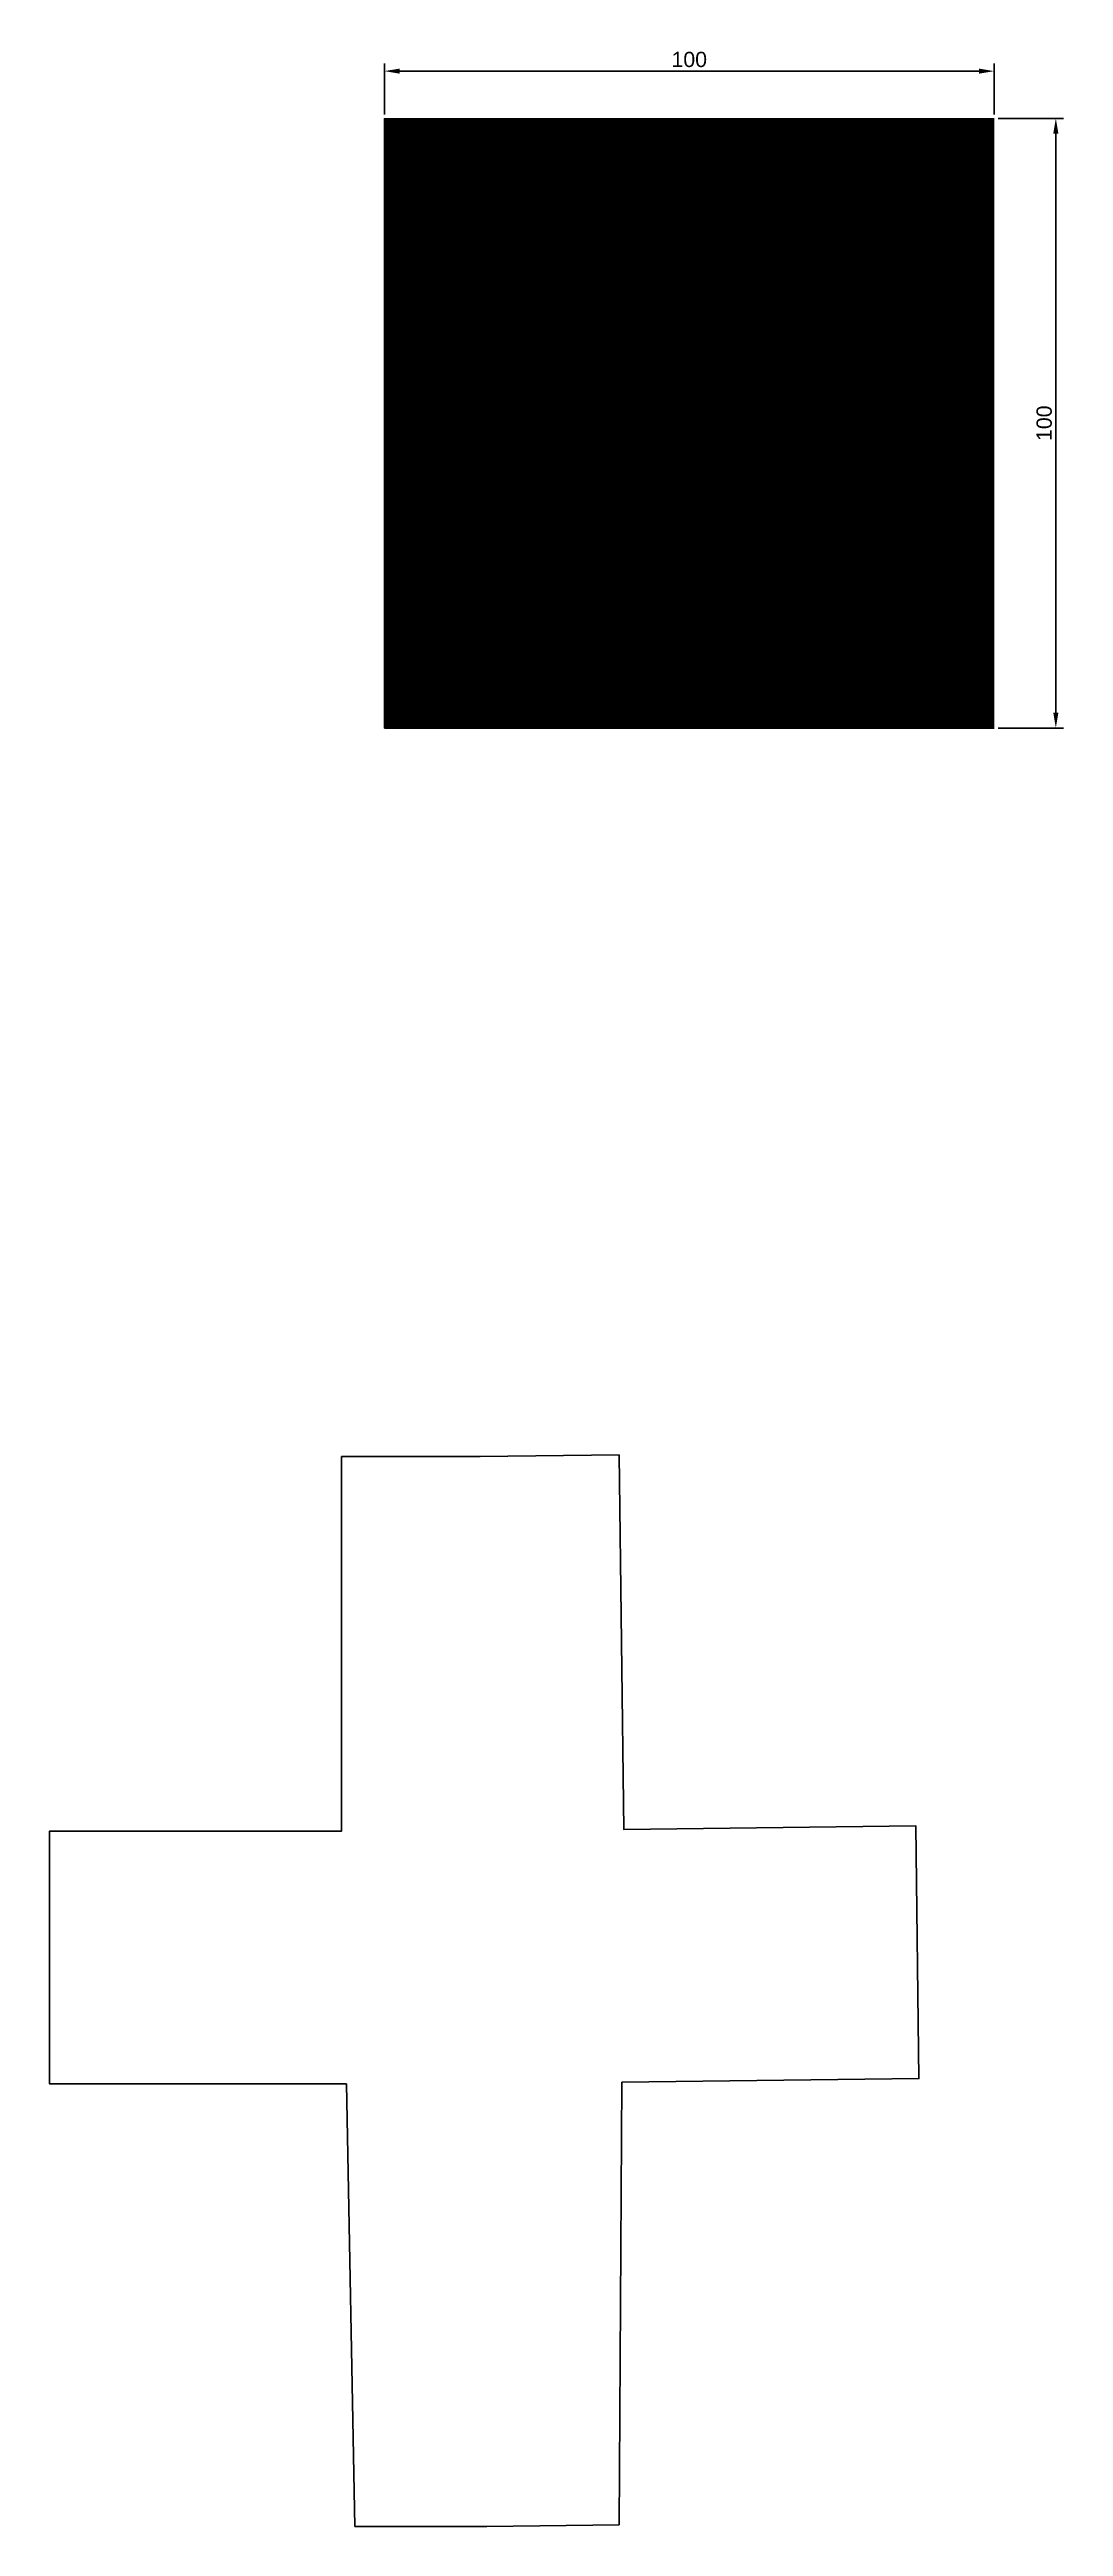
# Model space of a CAD drawing. Header units: millimetres. Extents: x -55 to 111, y -295 to 111.
import ezdxf

# ---------------------------------------------------------------- set-up
doc = ezdxf.new("R2010")
doc.units = ezdxf.units.MM
doc.styles.get("Standard").update_dxf_attribs({"font": 'arial.ttf'})
doc.dimstyles.new('ISO-25', dxfattribs={"dimtxt": 2.5, "dimasz": 2.5, "dimexe": 1.25, "dimexo": 0.625, "dimtad": 1, "dimtxsty": 'Standard', "dimcen": 2.5, "dimadec": 0, "dimazin": 0, "dimtfac": 1, "dimtmove": 0, "dimatfit": 3, "dimfxl": 1, "dimarcsym": 0})

# ---------------------------------------------------------------- blocks, each defined once
blk = doc.blocks.new('*D1')
at = {"color": 0, "lineweight": -2, "transparency": 16777216}
for p, q in [((0, 100.62), (0, 109)), ((2.5, 107.75), (97.5, 107.75)), ((100, 100.62), (100, 109))]:
    blk.add_line(p, q, dxfattribs=at)
at = {"color": 0, "transparency": 16777216}
for points in [[(2.5, 108.16), (2.5, 107.33), (0, 107.75)], [(97.5, 108.16), (97.5, 107.33), (100, 107.75)]]:
    blk.add_solid(points, dxfattribs=at)
at = {"layer": 'Defpoints', "color": 0, "transparency": 16777216}
for p in [(100, 107.75), (0, 100), (100, 100)]:
    blk.add_point(p, dxfattribs=at)
at = {"color": 0, "transparency": 16777216, "insert": (50, 109.65), "char_height": 2.5, "attachment_point": 5}
blk.add_mtext('100', dxfattribs=at)
blk = doc.blocks.new('*D2')
at = {"color": 0, "lineweight": -2, "transparency": 16777216}
for p, q in [((100.63, 100), (111.36, 100)), ((110.11, 2.5), (110.11, 97.5)), ((100.63, 0), (111.36, 0))]:
    blk.add_line(p, q, dxfattribs=at)
at = {"color": 0, "transparency": 16777216}
for points in [[(109.7, 97.5), (110.53, 97.5), (110.11, 100)], [(109.7, 2.5), (110.53, 2.5), (110.11, 0)]]:
    blk.add_solid(points, dxfattribs=at)
at = {"layer": 'Defpoints', "color": 0, "transparency": 16777216}
for p in [(100, 100), (110.11, 100), (100, 0)]:
    blk.add_point(p, dxfattribs=at)
at = {"color": 0, "transparency": 16777216, "insert": (108.21, 50), "char_height": 2.5, "attachment_point": 5, "rotation": 90}
blk.add_mtext('100', dxfattribs=at)

msp = doc.modelspace()

# ---------------------------------------------------------------- linework, layer by layer
at = {"color": 215, "true_color": 0xa953a0}
msp.add_line((-0.024, 99.936), (99.976, 99.936), dxfattribs=at)
at = {"color": 141, "true_color": 0xadddf7}
for p, q in [((0, 100), (0, 0)), ((0.15, 100), (0.15, 0)), ((0.3, 100), (0.3, 0)), ((0.45, 100), (0.45, 0)), ((0.6, 100), (0.6, 0)), ((0.75, 100), (0.75, 0)), ((0.9, 100), (0.9, 0)), ((1.05, 100), (1.05, 0)), ((1.2, 100), (1.2, 0)), ((1.35, 100), (1.35, 0)), ((1.5, 100), (1.5, 0)), ((1.65, 100), (1.65, 0)), ((1.8, 100), (1.8, 0)), ((1.95, 100), (1.95, 0)), ((2.1, 100), (2.1, 0)), ((2.25, 100), (2.25, 0)), ((2.4, 100), (2.4, 0)), ((2.55, 100), (2.55, 0)), ((2.7, 100), (2.7, 0)), ((2.85, 100), (2.85, 0)), ((3, 100), (3, 0)), ((3.15, 100), (3.15, 0)), ((3.3, 100), (3.3, 0)), ((3.45, 100), (3.45, 0)), ((3.6, 100), (3.6, 0)), ((3.75, 100), (3.75, 0)), ((3.9, 100), (3.9, 0)), ((4.05, 100), (4.05, 0)), ((4.2, 100), (4.2, 0)), ((4.35, 100), (4.35, 0)), ((4.5, 100), (4.5, 0)), ((4.65, 100), (4.65, 0)), ((4.8, 100), (4.8, 0)), ((17.1, 100), (17.1, 0)), ((17.25, 100), (17.25, 0)), ((17.4, 100), (17.4, 0)), ((17.55, 100), (17.55, 0)), ((17.7, 100), (17.7, 0)), ((17.85, 100), (17.85, 0)), ((18, 100), (18, 0)), ((18.15, 100), (18.15, 0)), ((18.3, 100), (18.3, 0)), ((18.45, 100), (18.45, 0)), ((18.6, 100), (18.6, 0)), ((18.75, 100), (18.75, 0)), ((18.9, 100), (18.9, 0)), ((19.05, 100), (19.05, 0)), ((19.2, 100), (19.2, 0)), ((19.35, 100), (19.35, 0)), ((19.5, 100), (19.5, 0)), ((19.65, 100), (19.65, 0)), ((19.8, 100), (19.8, 0)), ((19.95, 100), (19.95, 0)), ((20.1, 100), (20.1, 0)), ((20.25, 100), (20.25, 0)), ((20.4, 100), (20.4, 0)), ((20.55, 100), (20.55, 0)), ((20.7, 100), (20.7, 0))]:
    msp.add_line(p, q, dxfattribs=at)
at = {"color": 253, "true_color": 0x9898cc}
for p, q in [((0, 99.75), (100, 99.75)), ((0, 99.6), (100, 99.6)), ((72, 100), (72, 0)), ((72.15, 100), (72.15, 0)), ((72.3, 100), (72.3, 0)), ((72.45, 100), (72.45, 0)), ((72.6, 100), (72.6, 0)), ((72.75, 100), (72.75, 0)), ((72.9, 100), (72.9, 0)), ((73.05, 100), (73.05, 0)), ((73.2, 100), (73.2, 0)), ((73.35, 100), (73.35, 0)), ((73.5, 100), (73.5, 0)), ((73.65, 100), (73.65, 0)), ((73.8, 100), (73.8, 0)), ((73.95, 100), (73.95, 0)), ((74.1, 100), (74.1, 0)), ((74.25, 100), (74.25, 0)), ((74.4, 100), (74.4, 0)), ((74.55, 100), (74.55, 0)), ((74.7, 100), (74.7, 0)), ((74.85, 100), (74.85, 0)), ((75, 100), (75, 0)), ((75.15, 100), (75.15, 0)), ((75.3, 100), (75.3, 0)), ((75.45, 100), (75.45, 0)), ((75.6, 100), (75.6, 0)), ((75.75, 100), (75.75, 0)), ((75.9, 100), (75.9, 0)), ((76.05, 100), (76.05, 0)), ((76.2, 100), (76.2, 0)), ((76.35, 100), (76.35, 0)), ((76.5, 100), (76.5, 0)), ((76.65, 100), (76.65, 0)), ((76.8, 100), (76.8, 0)), ((76.95, 100), (76.95, 0)), ((77.1, 100), (77.1, 0)), ((77.25, 100), (77.25, 0)), ((77.4, 100), (77.4, 0)), ((77.55, 100), (77.55, 0)), ((77.7, 100), (77.7, 0)), ((77.85, 100), (77.85, 0)), ((78, 100), (78, 0)), ((78.15, 100), (78.15, 0)), ((78.3, 100), (78.3, 0)), ((78.45, 100), (78.45, 0)), ((78.6, 100), (78.6, 0)), ((78.75, 100), (78.75, 0)), ((78.9, 100), (78.9, 0)), ((79.05, 100), (79.05, 0)), ((79.2, 100), (79.2, 0)), ((79.35, 100), (79.35, 0)), ((79.5, 100), (79.5, 0)), ((79.65, 100), (79.65, 0)), ((79.8, 100), (79.8, 0)), ((79.95, 100), (79.95, 0)), ((80.1, 100), (80.1, 0)), ((80.25, 100), (80.25, 0)), ((80.4, 100), (80.4, 0)), ((80.55, 100), (80.55, 0)), ((80.7, 100), (80.7, 0)), ((80.85, 100), (80.85, 0)), ((81, 100), (81, 0)), ((81.15, 100), (81.15, 0)), ((81.3, 100), (81.3, 0)), ((81.45, 100), (81.45, 0)), ((81.6, 100), (81.6, 0)), ((81.75, 100), (81.75, 0)), ((81.9, 100), (81.9, 0)), ((82.05, 100), (82.05, 0)), ((82.2, 100), (82.2, 0)), ((82.35, 100), (82.35, 0)), ((82.5, 100), (82.5, 0)), ((82.65, 100), (82.65, 0)), ((82.8, 100), (82.8, 0)), ((82.95, 100), (82.95, 0)), ((83.1, 100), (83.1, 0)), ((83.25, 100), (83.25, 0)), ((83.4, 100), (83.4, 0)), ((83.55, 100), (83.55, 0)), ((83.7, 100), (83.7, 0)), ((83.85, 100), (83.85, 0)), ((84, 100), (84, 0)), ((84.15, 100), (84.15, 0)), ((84.3, 100), (84.3, 0)), ((84.45, 100), (84.45, 0)), ((84.6, 100), (84.6, 0)), ((84.75, 100), (84.75, 0)), ((84.9, 100), (84.9, 0)), ((85.05, 100), (85.05, 0)), ((85.2, 100), (85.2, 0)), ((85.35, 100), (85.35, 0)), ((85.5, 100), (85.5, 0)), ((85.65, 100), (85.65, 0)), ((85.8, 100), (85.8, 0)), ((85.95, 100), (85.95, 0)), ((86.1, 100), (86.1, 0)), ((86.25, 100), (86.25, 0)), ((86.4, 100), (86.4, 0)), ((86.55, 100), (86.55, 0)), ((86.7, 100), (86.7, 0)), ((86.85, 100), (86.85, 0)), ((87, 100), (87, 0)), ((87.15, 100), (87.15, 0)), ((87.3, 100), (87.3, 0)), ((87.45, 100), (87.45, 0)), ((87.6, 100), (87.6, 0)), ((87.75, 100), (87.75, 0)), ((87.9, 100), (87.9, 0)), ((88.05, 100), (88.05, 0)), ((88.2, 100), (88.2, 0)), ((88.35, 100), (88.35, 0)), ((88.5, 100), (88.5, 0)), ((88.65, 100), (88.65, 0)), ((88.8, 100), (88.8, 0)), ((88.95, 100), (88.95, 0)), ((89.1, 100), (89.1, 0)), ((89.25, 100), (89.25, 0)), ((89.4, 100), (89.4, 0)), ((89.55, 100), (89.55, 0)), ((89.7, 100), (89.7, 0)), ((89.85, 100), (89.85, 0)), ((90, 100), (90, 0)), ((90.15, 100), (90.15, 0)), ((90.3, 100), (90.3, 0)), ((90.45, 100), (90.45, 0)), ((90.6, 100), (90.6, 0)), ((90.75, 100), (90.75, 0)), ((90.9, 100), (90.9, 0))]:
    msp.add_line(p, q, dxfattribs=at)
at = {"color": 2, "true_color": 0xf1eb1f}
for p, q in [((0, 99.45), (100, 99.45)), ((0, 99.3), (100, 99.3)), ((0, 99.15), (100, 99.15)), ((91.05, 100), (91.05, 0)), ((91.2, 100), (91.2, 0)), ((91.35, 100), (91.35, 0)), ((91.5, 100), (91.5, 0)), ((91.65, 100), (91.65, 0)), ((91.8, 100), (91.8, 0)), ((91.95, 100), (91.95, 0)), ((92.1, 100), (92.1, 0)), ((92.25, 100), (92.25, 0)), ((92.4, 100), (92.4, 0)), ((92.55, 100), (92.55, 0)), ((92.7, 100), (92.7, 0)), ((92.85, 100), (92.85, 0)), ((93, 100), (93, 0)), ((93.15, 100), (93.15, 0)), ((93.3, 100), (93.3, 0)), ((93.45, 100), (93.45, 0)), ((93.6, 100), (93.6, 0)), ((93.75, 100), (93.75, 0)), ((93.9, 100), (93.9, 0)), ((94.05, 100), (94.05, 0)), ((94.2, 100), (94.2, 0)), ((94.35, 100), (94.35, 0)), ((94.5, 100), (94.5, 0)), ((94.65, 100), (94.65, 0)), ((94.8, 100), (94.8, 0)), ((94.95, 100), (94.95, 0)), ((95.1, 100), (95.1, 0)), ((95.25, 100), (95.25, 0)), ((95.4, 100), (95.4, 0)), ((95.55, 100), (95.55, 0)), ((95.7, 100), (95.7, 0))]:
    msp.add_line(p, q, dxfattribs=at)
at = {"color": 40, "true_color": 0xf8d731}
for p, q in [((0, 99), (100, 99)), ((0, 98.85), (100, 98.85)), ((0, 98.7), (100, 98.7)), ((0, 98.55), (100, 98.55)), ((0, 98.4), (100, 98.4)), ((0, 98.25), (100, 98.25)), ((0, 98.1), (100, 98.1)), ((0, 97.95), (100, 97.95)), ((0, 97.8), (100, 97.8)), ((0, 97.65), (100, 97.65)), ((0, 97.5), (100, 97.5)), ((0, 97.35), (100, 97.35)), ((0, 97.2), (100, 97.2)), ((0, 97.05), (100, 97.05)), ((0, 96.9), (100, 96.9)), ((0, 96.75), (100, 96.75)), ((0, 96.6), (100, 96.6)), ((0, 96.45), (100, 96.45)), ((0, 96.3), (100, 96.3)), ((0, 96.15), (100, 96.15)), ((0, 96), (100, 96)), ((0, 95.85), (100, 95.85)), ((0, 95.7), (100, 95.7)), ((0, 95.55), (100, 95.55)), ((0, 95.4), (100, 95.4)), ((0, 95.25), (100, 95.25)), ((0, 95.1), (100, 95.1)), ((0, 94.95), (100, 94.95)), ((0, 94.8), (100, 94.8)), ((0, 94.65), (100, 94.65)), ((0, 94.5), (100, 94.5)), ((0, 94.35), (100, 94.35)), ((0, 94.2), (100, 94.2)), ((0, 94.05), (100, 94.05)), ((0, 93.9), (100, 93.9)), ((0, 93.75), (100, 93.75)), ((0, 93.6), (100, 93.6)), ((0, 93.45), (100, 93.45)), ((0, 93.3), (100, 93.3)), ((0, 93.15), (100, 93.15)), ((0, 93), (100, 93)), ((0, 92.85), (100, 92.85)), ((0, 92.7), (100, 92.7)), ((0, 92.55), (100, 92.55)), ((0, 92.4), (100, 92.4)), ((0, 92.25), (100, 92.25)), ((0, 92.1), (100, 92.1)), ((0, 91.95), (100, 91.95)), ((0, 91.8), (100, 91.8)), ((0, 91.65), (100, 91.65)), ((0, 91.5), (100, 91.5)), ((0, 91.35), (100, 91.35)), ((0, 91.2), (100, 91.2)), ((0, 91.05), (100, 91.05)), ((0, 90.9), (100, 90.9)), ((0, 90.75), (100, 90.75)), ((0, 90.6), (100, 90.6)), ((0, 90.45), (100, 90.45)), ((0, 90.3), (100, 90.3)), ((0, 90.15), (100, 90.15)), ((0, 90), (100, 90)), ((0, 89.85), (100, 89.85)), ((0, 89.7), (100, 89.7)), ((0, 89.55), (100, 89.55)), ((0, 89.4), (100, 89.4)), ((0, 89.25), (100, 89.25)), ((0, 89.1), (100, 89.1)), ((0, 88.95), (100, 88.95)), ((0, 88.8), (100, 88.8)), ((0, 88.65), (100, 88.65)), ((0, 88.5), (100, 88.5)), ((0, 88.35), (100, 88.35)), ((0, 88.2), (100, 88.2)), ((0, 88.05), (100, 88.05)), ((0, 87.9), (100, 87.9)), ((0, 87.75), (100, 87.75)), ((0, 87.6), (100, 87.6)), ((0, 87.45), (100, 87.45)), ((0, 87.3), (100, 87.3)), ((0, 87.15), (100, 87.15)), ((0, 87), (100, 87)), ((0, 86.85), (100, 86.85)), ((0, 86.7), (100, 86.7)), ((0, 86.55), (100, 86.55)), ((0, 86.4), (100, 86.4)), ((0, 86.25), (100, 86.25)), ((0, 86.1), (100, 86.1)), ((0, 85.95), (100, 85.95)), ((0, 85.8), (100, 85.8)), ((0, 85.65), (100, 85.65)), ((0, 85.5), (100, 85.5)), ((0, 85.35), (100, 85.35)), ((0, 85.2), (100, 85.2)), ((0, 85.05), (100, 85.05)), ((0, 84.9), (100, 84.9)), ((0, 84.75), (100, 84.75)), ((0, 84.6), (100, 84.6)), ((0, 84.45), (100, 84.45)), ((0, 84.3), (100, 84.3)), ((0, 84.15), (100, 84.15)), ((0, 84), (100, 84)), ((0, 83.85), (100, 83.85)), ((0, 83.7), (100, 83.7)), ((0, 83.55), (100, 83.55)), ((0, 83.4), (100, 83.4)), ((0, 83.25), (100, 83.25)), ((0, 83.1), (100, 83.1)), ((0, 82.95), (100, 82.95)), ((0, 82.8), (100, 82.8)), ((0, 82.65), (100, 82.65)), ((0, 82.5), (100, 82.5)), ((0, 82.35), (100, 82.35)), ((0, 82.2), (100, 82.2)), ((0, 82.05), (100, 82.05)), ((0, 81.9), (100, 81.9)), ((0, 81.75), (100, 81.75)), ((0, 81.6), (100, 81.6)), ((0, 81.45), (100, 81.45)), ((0, 81.3), (100, 81.3)), ((0, 81.15), (100, 81.15)), ((0, 81), (100, 81)), ((0, 80.85), (100, 80.85)), ((0, 80.7), (100, 80.7)), ((0, 80.55), (100, 80.55)), ((0, 80.4), (100, 80.4)), ((0, 80.25), (100, 80.25)), ((0, 80.1), (100, 80.1)), ((0, 79.95), (100, 79.95)), ((0, 79.8), (100, 79.8)), ((0, 79.65), (100, 79.65)), ((0, 79.5), (100, 79.5)), ((0, 79.35), (100, 79.35)), ((0, 79.2), (100, 79.2)), ((0, 79.05), (100, 79.05)), ((0, 78.9), (100, 78.9)), ((0, 78.75), (100, 78.75)), ((0, 78.6), (100, 78.6)), ((0, 78.45), (100, 78.45)), ((0, 78.3), (100, 78.3)), ((0, 78.15), (100, 78.15)), ((0, 78), (100, 78)), ((0, 77.85), (100, 77.85)), ((0, 77.7), (100, 77.7)), ((0, 77.55), (100, 77.55)), ((0, 77.4), (100, 77.4)), ((0, 77.25), (100, 77.25)), ((0, 77.1), (100, 77.1)), ((0, 76.95), (100, 76.95)), ((0, 76.8), (100, 76.8)), ((0, 76.65), (100, 76.65)), ((0, 76.5), (100, 76.5)), ((0, 76.35), (100, 76.35)), ((0, 76.2), (100, 76.2)), ((0, 76.05), (100, 76.05)), ((0, 75.9), (100, 75.9)), ((0, 75.75), (100, 75.75)), ((0, 75.6), (100, 75.6)), ((0, 75.45), (100, 75.45)), ((0, 75.3), (100, 75.3)), ((0, 75.15), (100, 75.15)), ((0, 75), (100, 75)), ((0, 74.85), (100, 74.85)), ((0, 74.7), (100, 74.7)), ((0, 74.55), (100, 74.55)), ((0, 74.4), (100, 74.4)), ((0, 74.25), (100, 74.25)), ((0, 74.1), (100, 74.1)), ((0, 73.95), (100, 73.95)), ((0, 73.8), (100, 73.8)), ((0, 73.65), (100, 73.65)), ((0, 73.5), (100, 73.5)), ((0, 73.35), (100, 73.35)), ((0, 73.2), (100, 73.2)), ((0, 73.05), (100, 73.05)), ((0, 72.9), (100, 72.9)), ((0, 72.75), (100, 72.75)), ((0, 72.6), (100, 72.6)), ((0, 72.45), (100, 72.45)), ((0, 72.3), (100, 72.3)), ((0, 72.15), (100, 72.15)), ((0, 72), (100, 72)), ((0, 71.85), (100, 71.85)), ((0, 71.7), (100, 71.7)), ((0, 71.55), (100, 71.55)), ((0, 71.4), (100, 71.4)), ((0, 71.25), (100, 71.25)), ((0, 71.1), (100, 71.1)), ((0, 70.95), (100, 70.95)), ((0, 70.8), (100, 70.8)), ((0, 70.65), (100, 70.65)), ((0, 70.5), (100, 70.5)), ((0, 70.35), (100, 70.35)), ((0, 70.2), (100, 70.2)), ((0, 70.05), (100, 70.05)), ((0, 69.9), (100, 69.9)), ((0, 69.75), (100, 69.75)), ((0, 69.6), (100, 69.6)), ((0, 69.45), (100, 69.45)), ((0, 69.3), (100, 69.3)), ((0, 69.15), (100, 69.15)), ((0, 69), (100, 69)), ((0, 68.85), (100, 68.85)), ((0, 68.7), (100, 68.7)), ((0, 68.55), (100, 68.55)), ((0, 68.4), (100, 68.4)), ((0, 68.25), (100, 68.25)), ((0, 68.1), (100, 68.1)), ((0, 67.95), (100, 67.95)), ((0, 67.8), (100, 67.8)), ((0, 67.65), (100, 67.65)), ((0, 67.5), (100, 67.5)), ((0, 67.35), (100, 67.35)), ((0, 67.2), (100, 67.2)), ((0, 67.05), (100, 67.05)), ((0, 66.9), (100, 66.9)), ((0, 66.75), (100, 66.75)), ((0, 66.6), (100, 66.6)), ((0, 66.45), (100, 66.45)), ((0, 66.3), (100, 66.3)), ((0, 66.15), (100, 66.15)), ((0, 66), (100, 66)), ((0, 65.85), (100, 65.85)), ((0, 65.7), (100, 65.7)), ((0, 65.55), (100, 65.55)), ((0, 65.4), (100, 65.4)), ((0, 65.25), (100, 65.25)), ((0, 65.1), (100, 65.1)), ((0, 64.95), (100, 64.95)), ((0, 64.8), (100, 64.8)), ((0, 64.65), (100, 64.65)), ((0, 64.5), (100, 64.5)), ((0, 64.35), (100, 64.35)), ((0, 64.2), (100, 64.2)), ((0, 64.05), (100, 64.05)), ((0, 63.9), (100, 63.9)), ((0, 63.75), (100, 63.75)), ((0, 63.6), (100, 63.6)), ((0, 63.45), (100, 63.45)), ((0, 63.3), (100, 63.3)), ((0, 63.15), (100, 63.15)), ((0, 63), (100, 63)), ((0, 62.85), (100, 62.85)), ((0, 62.7), (100, 62.7)), ((0, 62.55), (100, 62.55)), ((0, 62.4), (100, 62.4)), ((0, 62.25), (100, 62.25)), ((0, 62.1), (100, 62.1)), ((0, 61.95), (100, 61.95)), ((0, 61.8), (100, 61.8)), ((0, 61.65), (100, 61.65)), ((0, 61.5), (100, 61.5)), ((0, 61.35), (100, 61.35)), ((0, 61.2), (100, 61.2)), ((0, 61.05), (100, 61.05)), ((0, 60.9), (100, 60.9)), ((0, 60.75), (100, 60.75)), ((0, 60.6), (100, 60.6)), ((0, 60.45), (100, 60.45)), ((0, 60.3), (100, 60.3)), ((0, 60.15), (100, 60.15)), ((0, 60), (100, 60)), ((0, 59.85), (100, 59.85)), ((0, 59.7), (100, 59.7)), ((0, 59.55), (100, 59.55)), ((0, 59.4), (100, 59.4)), ((0, 59.25), (100, 59.25)), ((0, 59.1), (100, 59.1)), ((0, 58.95), (100, 58.95)), ((0, 58.8), (100, 58.8)), ((0, 58.65), (100, 58.65)), ((0, 58.5), (100, 58.5)), ((0, 58.35), (100, 58.35)), ((0, 58.2), (100, 58.2)), ((0, 58.05), (100, 58.05)), ((0, 57.9), (100, 57.9)), ((0, 57.75), (100, 57.75)), ((0, 57.6), (100, 57.6)), ((0, 57.45), (100, 57.45)), ((0, 57.3), (100, 57.3)), ((0, 57.15), (100, 57.15)), ((0, 57), (100, 57)), ((0, 56.85), (100, 56.85)), ((0, 56.7), (100, 56.7)), ((0, 56.55), (100, 56.55)), ((0, 56.4), (100, 56.4)), ((0, 56.25), (100, 56.25)), ((0, 56.1), (100, 56.1)), ((0, 55.95), (100, 55.95)), ((0, 55.8), (100, 55.8)), ((0, 55.65), (100, 55.65)), ((0, 55.5), (100, 55.5)), ((0, 55.35), (100, 55.35)), ((0, 55.2), (100, 55.2)), ((0, 55.05), (100, 55.05)), ((0, 54.9), (100, 54.9)), ((0, 54.75), (100, 54.75)), ((0, 54.6), (100, 54.6)), ((0, 54.45), (100, 54.45)), ((0, 54.3), (100, 54.3)), ((0, 54.15), (100, 54.15)), ((0, 54), (100, 54)), ((0, 53.85), (100, 53.85)), ((0, 53.7), (100, 53.7)), ((0, 53.55), (100, 53.55)), ((0, 53.4), (100, 53.4)), ((0, 53.25), (100, 53.25)), ((0, 53.1), (100, 53.1)), ((0, 52.95), (100, 52.95)), ((0, 52.8), (100, 52.8)), ((0, 52.65), (100, 52.65)), ((0, 52.5), (100, 52.5)), ((0, 52.35), (100, 52.35)), ((0, 52.2), (100, 52.2)), ((0, 52.05), (100, 52.05)), ((0, 51.9), (100, 51.9)), ((0, 51.75), (100, 51.75)), ((0, 51.6), (100, 51.6)), ((0, 51.45), (100, 51.45)), ((0, 51.3), (100, 51.3)), ((0, 51.15), (100, 51.15)), ((0, 51), (100, 51)), ((0, 50.85), (100, 50.85)), ((0, 50.7), (100, 50.7)), ((0, 50.55), (100, 50.55)), ((0, 50.4), (100, 50.4)), ((0, 50.25), (100, 50.25)), ((0, 50.1), (100, 50.1)), ((0, 49.95), (100, 49.95)), ((0, 49.8), (100, 49.8)), ((0, 49.65), (100, 49.65)), ((0, 49.5), (100, 49.5)), ((0, 49.35), (100, 49.35)), ((0, 49.2), (100, 49.2)), ((0, 49.05), (100, 49.05)), ((0, 48.9), (100, 48.9)), ((0, 48.75), (100, 48.75)), ((0, 48.6), (100, 48.6)), ((0, 48.45), (100, 48.45)), ((0, 48.3), (100, 48.3)), ((0, 48.15), (100, 48.15)), ((0, 48), (100, 48)), ((0, 47.85), (100, 47.85)), ((0, 47.7), (100, 47.7)), ((0, 47.55), (100, 47.55)), ((0, 47.4), (100, 47.4)), ((0, 47.25), (100, 47.25)), ((0, 47.1), (100, 47.1)), ((0, 46.95), (100, 46.95)), ((0, 46.8), (100, 46.8)), ((0, 46.65), (100, 46.65)), ((0, 46.5), (100, 46.5)), ((0, 46.35), (100, 46.35)), ((0, 46.2), (100, 46.2)), ((0, 46.05), (100, 46.05)), ((0, 45.9), (100, 45.9)), ((0, 45.75), (100, 45.75)), ((0, 45.6), (100, 45.6)), ((0, 45.45), (100, 45.45)), ((0, 45.3), (100, 45.3)), ((0, 45.15), (100, 45.15)), ((0, 45), (100, 45)), ((0, 44.85), (100, 44.85)), ((0, 44.7), (100, 44.7)), ((0, 44.55), (100, 44.55)), ((0, 44.4), (100, 44.4)), ((0, 44.25), (100, 44.25)), ((0, 44.1), (100, 44.1)), ((0, 43.95), (100, 43.95)), ((0, 43.8), (100, 43.8)), ((0, 43.65), (100, 43.65)), ((0, 43.5), (100, 43.5)), ((0, 43.35), (100, 43.35)), ((0, 43.2), (100, 43.2)), ((0, 43.05), (100, 43.05)), ((0, 42.9), (100, 42.9)), ((0, 42.75), (100, 42.75)), ((0, 42.6), (100, 42.6)), ((0, 42.45), (100, 42.45)), ((0, 42.3), (100, 42.3)), ((0, 42.15), (100, 42.15)), ((0, 42), (100, 42)), ((0, 41.85), (100, 41.85)), ((0, 41.7), (100, 41.7)), ((0, 41.55), (100, 41.55)), ((0, 41.4), (100, 41.4)), ((0, 41.25), (100, 41.25)), ((0, 41.1), (100, 41.1)), ((0, 40.95), (100, 40.95)), ((0, 40.8), (100, 40.8)), ((0, 40.65), (100, 40.65)), ((0, 40.5), (100, 40.5)), ((0, 40.35), (100, 40.35)), ((0, 40.2), (100, 40.2)), ((0, 40.05), (100, 40.05)), ((0, 39.9), (100, 39.9)), ((0, 39.75), (100, 39.75)), ((0, 39.6), (100, 39.6)), ((0, 39.45), (100, 39.45)), ((0, 39.3), (100, 39.3)), ((0, 39.15), (100, 39.15)), ((0, 39), (100, 39)), ((0, 38.85), (100, 38.85)), ((0, 38.7), (100, 38.7)), ((0, 38.55), (100, 38.55)), ((0, 38.4), (100, 38.4)), ((0, 38.25), (100, 38.25)), ((0, 38.1), (100, 38.1)), ((0, 37.95), (100, 37.95)), ((0, 37.8), (100, 37.8)), ((0, 37.65), (100, 37.65)), ((0, 37.5), (100, 37.5)), ((0, 37.35), (100, 37.35)), ((0, 37.2), (100, 37.2)), ((0, 37.05), (100, 37.05)), ((0, 36.9), (100, 36.9)), ((0, 36.75), (100, 36.75)), ((0, 36.6), (100, 36.6)), ((0, 36.45), (100, 36.45)), ((0, 36.3), (100, 36.3)), ((0, 36.15), (100, 36.15)), ((0, 36), (100, 36)), ((0, 35.85), (100, 35.85)), ((0, 35.7), (100, 35.7)), ((0, 35.55), (100, 35.55)), ((0, 35.4), (100, 35.4)), ((0, 35.25), (100, 35.25)), ((0, 35.1), (100, 35.1)), ((0, 34.95), (100, 34.95)), ((0, 34.8), (100, 34.8)), ((0, 34.65), (100, 34.65)), ((0, 34.5), (100, 34.5)), ((0, 34.35), (100, 34.35)), ((0, 34.2), (100, 34.2)), ((0, 34.05), (100, 34.05)), ((0, 33.9), (100, 33.9)), ((0, 33.75), (100, 33.75)), ((0, 33.6), (100, 33.6)), ((0, 33.45), (100, 33.45)), ((0, 33.3), (100, 33.3)), ((0, 33.15), (100, 33.15)), ((0, 33), (100, 33)), ((0, 32.85), (100, 32.85)), ((0, 32.7), (100, 32.7)), ((0, 32.55), (100, 32.55)), ((0, 32.4), (100, 32.4)), ((0, 32.25), (100, 32.25)), ((0, 32.1), (100, 32.1)), ((0, 31.95), (100, 31.95)), ((0, 31.8), (100, 31.8)), ((0, 31.65), (100, 31.65)), ((0, 31.5), (100, 31.5)), ((0, 31.35), (100, 31.35)), ((0, 31.2), (100, 31.2)), ((0, 31.05), (100, 31.05)), ((0, 30.9), (100, 30.9)), ((0, 30.75), (100, 30.75)), ((0, 30.6), (100, 30.6)), ((0, 30.45), (100, 30.45)), ((0, 30.3), (100, 30.3)), ((0, 30.15), (100, 30.15)), ((0, 30), (100, 30)), ((0, 29.85), (100, 29.85)), ((0, 29.7), (100, 29.7)), ((0, 29.55), (100, 29.55)), ((0, 29.4), (100, 29.4)), ((0, 29.25), (100, 29.25)), ((0, 29.1), (100, 29.1)), ((0, 28.95), (100, 28.95)), ((0, 28.8), (100, 28.8)), ((0, 28.65), (100, 28.65)), ((0, 28.5), (100, 28.5)), ((0, 28.35), (100, 28.35)), ((0, 28.2), (100, 28.2)), ((0, 28.05), (100, 28.05)), ((0, 27.9), (100, 27.9)), ((0, 27.75), (100, 27.75)), ((0, 27.6), (100, 27.6)), ((0, 27.45), (100, 27.45)), ((0, 27.3), (100, 27.3)), ((0, 27.15), (100, 27.15)), ((0, 27), (100, 27)), ((0, 26.85), (100, 26.85)), ((0, 26.7), (100, 26.7)), ((0, 26.55), (100, 26.55)), ((0, 26.4), (100, 26.4)), ((0, 26.25), (100, 26.25)), ((0, 26.1), (100, 26.1)), ((0, 25.95), (100, 25.95)), ((0, 25.8), (100, 25.8)), ((0, 25.65), (100, 25.65)), ((0, 25.5), (100, 25.5)), ((0, 25.35), (100, 25.35)), ((0, 25.2), (100, 25.2)), ((0, 25.05), (100, 25.05)), ((0, 24.9), (100, 24.9)), ((0, 24.75), (100, 24.75)), ((0, 24.6), (100, 24.6)), ((0, 24.45), (100, 24.45)), ((0, 24.3), (100, 24.3)), ((0, 24.15), (100, 24.15)), ((0, 24), (100, 24)), ((0, 23.85), (100, 23.85)), ((0, 23.7), (100, 23.7)), ((0, 23.55), (100, 23.55)), ((0, 23.4), (100, 23.4)), ((0, 23.25), (100, 23.25)), ((0, 23.1), (100, 23.1)), ((0, 22.95), (100, 22.95)), ((0, 22.8), (100, 22.8)), ((0, 22.65), (100, 22.65)), ((0, 22.5), (100, 22.5)), ((0, 22.35), (100, 22.35)), ((0, 22.2), (100, 22.2)), ((0, 22.05), (100, 22.05)), ((0, 21.9), (100, 21.9)), ((0, 21.75), (100, 21.75)), ((0, 21.6), (100, 21.6)), ((0, 21.45), (100, 21.45)), ((0, 21.3), (100, 21.3)), ((0, 21.15), (100, 21.15)), ((0, 21), (100, 21)), ((0, 20.85), (100, 20.85)), ((0, 20.7), (100, 20.7)), ((0, 20.55), (100, 20.55)), ((0, 20.4), (100, 20.4)), ((0, 20.25), (100, 20.25)), ((0, 20.1), (100, 20.1)), ((0, 19.95), (100, 19.95)), ((0, 19.8), (100, 19.8)), ((0, 19.65), (100, 19.65)), ((0, 19.5), (100, 19.5)), ((0, 19.35), (100, 19.35)), ((0, 19.2), (100, 19.2)), ((0, 19.05), (100, 19.05)), ((0, 18.9), (100, 18.9)), ((0, 18.75), (100, 18.75)), ((0, 18.6), (100, 18.6)), ((0, 18.45), (100, 18.45)), ((0, 18.3), (100, 18.3)), ((0, 18.15), (100, 18.15)), ((0, 18), (100, 18)), ((0, 17.85), (100, 17.85)), ((0, 17.7), (100, 17.7)), ((0, 17.55), (100, 17.55)), ((0, 17.4), (100, 17.4)), ((0, 17.25), (100, 17.25)), ((0, 17.1), (100, 17.1)), ((0, 16.95), (100, 16.95)), ((0, 16.8), (100, 16.8)), ((0, 16.65), (100, 16.65)), ((0, 16.5), (100, 16.5)), ((0, 16.35), (100, 16.35)), ((0, 16.2), (100, 16.2)), ((0, 16.05), (100, 16.05)), ((0, 15.9), (100, 15.9)), ((0, 15.75), (100, 15.75)), ((0, 15.6), (100, 15.6)), ((0, 15.45), (100, 15.45)), ((0, 15.3), (100, 15.3)), ((0, 15.15), (100, 15.15)), ((0, 15), (100, 15)), ((0, 14.85), (100, 14.85)), ((0, 14.7), (100, 14.7)), ((0, 14.55), (100, 14.55)), ((0, 14.4), (100, 14.4)), ((0, 14.25), (100, 14.25)), ((0, 14.1), (100, 14.1)), ((0, 13.95), (100, 13.95)), ((0, 13.8), (100, 13.8)), ((0, 13.65), (100, 13.65)), ((0, 13.5), (100, 13.5)), ((0, 13.35), (100, 13.35)), ((0, 13.2), (100, 13.2)), ((0, 13.05), (100, 13.05)), ((0, 12.9), (100, 12.9)), ((0, 12.75), (100, 12.75)), ((0, 12.6), (100, 12.6)), ((0, 12.45), (100, 12.45)), ((0, 12.3), (100, 12.3)), ((0, 12.15), (100, 12.15)), ((0, 12), (100, 12)), ((0, 11.85), (100, 11.85)), ((0, 11.7), (100, 11.7)), ((0, 11.55), (100, 11.55)), ((0, 11.4), (100, 11.4)), ((0, 11.25), (100, 11.25)), ((0, 11.1), (100, 11.1)), ((0, 10.95), (100, 10.95)), ((0, 10.8), (100, 10.8)), ((0, 10.65), (100, 10.65)), ((0, 10.5), (100, 10.5)), ((0, 10.35), (100, 10.35)), ((0, 10.2), (100, 10.2)), ((0, 10.05), (100, 10.05)), ((0, 9.9), (100, 9.9)), ((0, 9.75), (100, 9.75)), ((0, 9.6), (100, 9.6)), ((0, 9.45), (100, 9.45)), ((0, 9.3), (100, 9.3)), ((0, 9.15), (100, 9.15)), ((0, 9), (100, 9)), ((0, 8.85), (100, 8.85)), ((0, 8.7), (100, 8.7)), ((0, 8.55), (100, 8.55)), ((0, 8.4), (100, 8.4)), ((0, 8.25), (100, 8.25)), ((0, 8.1), (100, 8.1)), ((0, 7.95), (100, 7.95)), ((0, 7.8), (100, 7.8)), ((0, 7.65), (100, 7.65)), ((0, 7.5), (100, 7.5)), ((0, 7.35), (100, 7.35)), ((0, 7.2), (100, 7.2)), ((0, 7.05), (100, 7.05)), ((0, 6.9), (100, 6.9)), ((0, 6.75), (100, 6.75)), ((0, 6.6), (100, 6.6)), ((0, 6.45), (100, 6.45)), ((0, 6.3), (100, 6.3)), ((0, 6.15), (100, 6.15)), ((0, 6), (100, 6)), ((0, 5.85), (100, 5.85)), ((0, 5.7), (100, 5.7)), ((0, 5.55), (100, 5.55)), ((0, 5.4), (100, 5.4)), ((0, 5.25), (100, 5.25)), ((0, 5.1), (100, 5.1)), ((0, 4.95), (100, 4.95)), ((0, 4.8), (100, 4.8)), ((0, 4.65), (100, 4.65)), ((0, 4.5), (100, 4.5)), ((0, 4.35), (100, 4.35)), ((0, 4.2), (100, 4.2)), ((0, 4.05), (100, 4.05)), ((0, 3.9), (100, 3.9)), ((0, 3.75), (100, 3.75)), ((0, 3.6), (100, 3.6)), ((0, 3.45), (100, 3.45)), ((0, 3.3), (100, 3.3)), ((0, 3.15), (100, 3.15)), ((0, 3), (100, 3)), ((0, 2.85), (100, 2.85)), ((0, 2.7), (100, 2.7)), ((0, 2.55), (100, 2.55)), ((0, 2.4), (100, 2.4)), ((0, 2.25), (100, 2.25)), ((0, 2.1), (100, 2.1)), ((0, 1.95), (100, 1.95)), ((0, 1.8), (100, 1.8)), ((0, 1.65), (100, 1.65)), ((0, 1.5), (100, 1.5)), ((0, 1.35), (100, 1.35)), ((0, 1.2), (100, 1.2)), ((0, 1.05), (100, 1.05)), ((0, 0.9), (100, 0.9)), ((0, 0.75), (100, 0.75)), ((0, 0.6), (100, 0.6)), ((0, 0.45), (100, 0.45)), ((0, 0.3), (100, 0.3)), ((0, 0.15), (100, 0.15)), ((0, 0), (100, 0))]:
    msp.add_line(p, q, dxfattribs=at)
at = {"color": 11, "true_color": 0xf27172}
for p, q in [((4.95, 100), (4.95, 0)), ((5.1, 100), (5.1, 0)), ((5.25, 100), (5.25, 0)), ((5.4, 100), (5.4, 0)), ((5.55, 100), (5.55, 0)), ((5.7, 100), (5.7, 0)), ((5.85, 100), (5.85, 0)), ((6, 100), (6, 0)), ((6.15, 100), (6.15, 0)), ((6.3, 100), (6.3, 0)), ((6.45, 100), (6.45, 0)), ((6.6, 100), (6.6, 0)), ((6.75, 100), (6.75, 0)), ((6.9, 100), (6.9, 0)), ((7.05, 100), (7.05, 0)), ((7.2, 100), (7.2, 0)), ((7.35, 100), (7.35, 0)), ((7.5, 100), (7.5, 0)), ((7.65, 100), (7.65, 0)), ((7.8, 100), (7.8, 0)), ((7.95, 100), (7.95, 0)), ((8.1, 100), (8.1, 0)), ((8.25, 100), (8.25, 0)), ((8.4, 100), (8.4, 0)), ((8.55, 100), (8.55, 0)), ((8.7, 100), (8.7, 0)), ((8.85, 100), (8.85, 0)), ((9, 100), (9, 0)), ((9.15, 100), (9.15, 0)), ((9.3, 100), (9.3, 0)), ((9.45, 100), (9.45, 0)), ((9.6, 100), (9.6, 0)), ((9.75, 100), (9.75, 0)), ((9.9, 100), (9.9, 0)), ((10.05, 100), (10.05, 0)), ((10.2, 100), (10.2, 0)), ((10.35, 100), (10.35, 0)), ((10.5, 100), (10.5, 0)), ((20.85, 100), (20.85, 0)), ((21, 100), (21, 0)), ((21.15, 100), (21.15, 0)), ((21.3, 100), (21.3, 0)), ((21.45, 100), (21.45, 0)), ((21.6, 100), (21.6, 0)), ((21.75, 100), (21.75, 0)), ((21.9, 100), (21.9, 0)), ((22.05, 100), (22.05, 0)), ((22.2, 100), (22.2, 0)), ((22.35, 100), (22.35, 0)), ((22.5, 100), (22.5, 0)), ((22.65, 100), (22.65, 0)), ((22.8, 100), (22.8, 0)), ((22.95, 100), (22.95, 0)), ((23.1, 100), (23.1, 0)), ((23.25, 100), (23.25, 0)), ((23.4, 100), (23.4, 0)), ((23.55, 100), (23.55, 0)), ((23.7, 100), (23.7, 0)), ((23.85, 100), (23.85, 0)), ((24, 100), (24, 0)), ((24.15, 100), (24.15, 0)), ((24.3, 100), (24.3, 0)), ((24.45, 100), (24.45, 0)), ((24.6, 100), (24.6, 0)), ((24.75, 100), (24.75, 0)), ((24.9, 100), (24.9, 0)), ((25.05, 100), (25.05, 0)), ((25.2, 100), (25.2, 0)), ((25.35, 100), (25.35, 0)), ((25.5, 100), (25.5, 0)), ((25.65, 100), (25.65, 0)), ((25.8, 100), (25.8, 0)), ((25.95, 100), (25.95, 0)), ((26.1, 100), (26.1, 0)), ((26.25, 100), (26.25, 0)), ((26.4, 100), (26.4, 0)), ((26.55, 100), (26.55, 0)), ((26.7, 100), (26.7, 0)), ((95.85, 100), (95.85, 0)), ((96, 100), (96, 0)), ((96.15, 100), (96.15, 0)), ((96.3, 100), (96.3, 0)), ((96.45, 100), (96.45, 0)), ((96.6, 100), (96.6, 0)), ((96.75, 100), (96.75, 0)), ((96.9, 100), (96.9, 0)), ((97.05, 100), (97.05, 0)), ((97.2, 100), (97.2, 0)), ((97.35, 100), (97.35, 0)), ((97.5, 100), (97.5, 0)), ((97.65, 100), (97.65, 0)), ((97.8, 100), (97.8, 0)), ((97.95, 100), (97.95, 0)), ((98.1, 100), (98.1, 0)), ((98.25, 100), (98.25, 0)), ((98.4, 100), (98.4, 0)), ((98.55, 100), (98.55, 0)), ((98.7, 100), (98.7, 0)), ((98.85, 100), (98.85, 0)), ((99, 100), (99, 0)), ((99.15, 100), (99.15, 0)), ((99.3, 100), (99.3, 0)), ((99.45, 100), (99.45, 0)), ((99.6, 100), (99.6, 0)), ((99.75, 100), (99.75, 0)), ((99.9, 100), (99.9, 0))]:
    msp.add_line(p, q, dxfattribs=at)
at = {"color": 52, "true_color": 0xc8c92d}
for p, q in [((10.65, 100), (10.65, 0)), ((10.8, 100), (10.8, 0)), ((10.95, 100), (10.95, 0)), ((11.1, 100), (11.1, 0)), ((11.25, 100), (11.25, 0)), ((11.4, 100), (11.4, 0)), ((11.55, 100), (11.55, 0)), ((11.7, 100), (11.7, 0)), ((11.85, 100), (11.85, 0)), ((12, 100), (12, 0)), ((12.15, 100), (12.15, 0)), ((12.3, 100), (12.3, 0)), ((12.45, 100), (12.45, 0)), ((12.6, 100), (12.6, 0)), ((12.75, 100), (12.75, 0)), ((12.9, 100), (12.9, 0)), ((13.05, 100), (13.05, 0)), ((13.2, 100), (13.2, 0)), ((13.35, 100), (13.35, 0)), ((13.5, 100), (13.5, 0)), ((13.65, 100), (13.65, 0)), ((13.8, 100), (13.8, 0)), ((13.95, 100), (13.95, 0)), ((14.1, 100), (14.1, 0)), ((14.25, 100), (14.25, 0)), ((14.4, 100), (14.4, 0)), ((14.55, 100), (14.55, 0)), ((14.7, 100), (14.7, 0)), ((14.85, 100), (14.85, 0)), ((15, 100), (15, 0)), ((15.15, 100), (15.15, 0)), ((15.3, 100), (15.3, 0)), ((15.45, 100), (15.45, 0)), ((15.6, 100), (15.6, 0)), ((15.75, 100), (15.75, 0)), ((15.9, 100), (15.9, 0)), ((16.05, 100), (16.05, 0)), ((16.2, 100), (16.2, 0)), ((16.35, 100), (16.35, 0)), ((16.5, 100), (16.5, 0)), ((16.65, 100), (16.65, 0)), ((16.8, 100), (16.8, 0)), ((16.95, 100), (16.95, 0))]:
    msp.add_line(p, q, dxfattribs=at)
at = {"color": 61, "true_color": 0xe5e878}
for p, q in [((26.85, 100), (26.85, 0)), ((27, 100), (27, 0)), ((27.15, 100), (27.15, 0)), ((27.3, 100), (27.3, 0)), ((27.45, 100), (27.45, 0)), ((27.6, 100), (27.6, 0)), ((27.75, 100), (27.75, 0)), ((27.9, 100), (27.9, 0)), ((28.05, 100), (28.05, 0)), ((28.2, 100), (28.2, 0)), ((28.35, 100), (28.35, 0)), ((28.5, 100), (28.5, 0)), ((28.65, 100), (28.65, 0)), ((28.8, 100), (28.8, 0)), ((28.95, 100), (28.95, 0)), ((29.1, 100), (29.1, 0)), ((29.25, 100), (29.25, 0)), ((29.4, 100), (29.4, 0)), ((29.55, 100), (29.55, 0)), ((29.7, 100), (29.7, 0)), ((29.85, 100), (29.85, 0)), ((30, 100), (30, 0)), ((30.15, 100), (30.15, 0)), ((30.3, 100), (30.3, 0)), ((30.45, 100), (30.45, 0)), ((30.6, 100), (30.6, 0)), ((30.75, 100), (30.75, 0)), ((30.9, 100), (30.9, 0)), ((31.05, 100), (31.05, 0)), ((31.2, 100), (31.2, 0))]:
    msp.add_line(p, q, dxfattribs=at)
at = {"color": 30, "true_color": 0xf26722}
for p, q in [((31.35, 100), (31.35, 0)), ((31.5, 100), (31.5, 0)), ((31.65, 100), (31.65, 0)), ((31.8, 100), (31.8, 0)), ((31.95, 100), (31.95, 0)), ((32.1, 100), (32.1, 0)), ((32.25, 100), (32.25, 0)), ((32.4, 100), (32.4, 0)), ((32.55, 100), (32.55, 0)), ((32.7, 100), (32.7, 0)), ((32.85, 100), (32.85, 0)), ((33, 100), (33, 0)), ((33.15, 100), (33.15, 0)), ((33.3, 100), (33.3, 0)), ((33.45, 100), (33.45, 0)), ((33.6, 100), (33.6, 0)), ((33.75, 100), (33.75, 0)), ((33.9, 100), (33.9, 0)), ((34.05, 100), (34.05, 0)), ((34.2, 100), (34.2, 0)), ((34.35, 100), (34.35, 0)), ((34.5, 100), (34.5, 0)), ((34.65, 100), (34.65, 0)), ((34.8, 100), (34.8, 0)), ((34.95, 100), (34.95, 0)), ((35.1, 100), (35.1, 0)), ((35.25, 100), (35.25, 0)), ((35.4, 100), (35.4, 0)), ((35.55, 100), (35.55, 0)), ((35.7, 100), (35.7, 0)), ((35.85, 100), (35.85, 0)), ((36, 100), (36, 0)), ((36.15, 100), (36.15, 0)), ((36.3, 100), (36.3, 0)), ((36.45, 100), (36.45, 0)), ((36.6, 100), (36.6, 0)), ((36.75, 100), (36.75, 0)), ((36.9, 100), (36.9, 0)), ((37.05, 100), (37.05, 0)), ((37.2, 100), (37.2, 0)), ((37.35, 100), (37.35, 0)), ((37.5, 100), (37.5, 0)), ((37.65, 100), (37.65, 0)), ((37.8, 100), (37.8, 0)), ((37.95, 100), (37.95, 0)), ((38.1, 100), (38.1, 0)), ((38.25, 100), (38.25, 0)), ((38.4, 100), (38.4, 0))]:
    msp.add_line(p, q, dxfattribs=at)
at = {"color": 159, "true_color": 0x22346e}
for p, q in [((38.55, 100), (38.55, 0)), ((38.7, 100), (38.7, 0)), ((38.85, 100), (38.85, 0)), ((39, 100), (39, 0)), ((39.15, 100), (39.15, 0)), ((39.3, 100), (39.3, 0)), ((39.45, 100), (39.45, 0)), ((39.6, 100), (39.6, 0)), ((39.75, 100), (39.75, 0)), ((39.9, 100), (39.9, 0)), ((40.05, 100), (40.05, 0)), ((40.2, 100), (40.2, 0)), ((40.35, 100), (40.35, 0)), ((40.5, 100), (40.5, 0)), ((40.65, 100), (40.65, 0)), ((40.8, 100), (40.8, 0)), ((40.95, 100), (40.95, 0)), ((41.1, 100), (41.1, 0)), ((41.25, 100), (41.25, 0)), ((41.4, 100), (41.4, 0)), ((41.55, 100), (41.55, 0)), ((41.7, 100), (41.7, 0)), ((41.85, 100), (41.85, 0)), ((42, 100), (42, 0)), ((42.15, 100), (42.15, 0)), ((42.3, 100), (42.3, 0)), ((42.45, 100), (42.45, 0)), ((42.6, 100), (42.6, 0)), ((42.75, 100), (42.75, 0)), ((42.9, 100), (42.9, 0)), ((43.05, 100), (43.05, 0)), ((43.2, 100), (43.2, 0)), ((43.35, 100), (43.35, 0)), ((43.5, 100), (43.5, 0)), ((43.65, 100), (43.65, 0)), ((43.8, 100), (43.8, 0)), ((43.95, 100), (43.95, 0)), ((44.1, 100), (44.1, 0)), ((44.25, 100), (44.25, 0)), ((44.4, 100), (44.4, 0)), ((44.55, 100), (44.55, 0)), ((44.7, 100), (44.7, 0)), ((44.85, 100), (44.85, 0)), ((45, 100), (45, 0)), ((45.15, 100), (45.15, 0)), ((45.3, 100), (45.3, 0))]:
    msp.add_line(p, q, dxfattribs=at)
at = {"color": 217, "true_color": 0x93278f}
for p, q in [((45.45, 100), (45.45, 0)), ((45.6, 100), (45.6, 0)), ((45.75, 100), (45.75, 0)), ((45.9, 100), (45.9, 0)), ((46.05, 100), (46.05, 0)), ((46.2, 100), (46.2, 0)), ((46.35, 100), (46.35, 0)), ((46.5, 100), (46.5, 0)), ((46.65, 100), (46.65, 0)), ((46.8, 100), (46.8, 0)), ((46.95, 100), (46.95, 0)), ((47.1, 100), (47.1, 0)), ((47.25, 100), (47.25, 0)), ((47.4, 100), (47.4, 0)), ((47.55, 100), (47.55, 0)), ((47.7, 100), (47.7, 0)), ((47.85, 100), (47.85, 0)), ((48, 100), (48, 0)), ((48.15, 100), (48.15, 0)), ((48.3, 100), (48.3, 0)), ((48.45, 100), (48.45, 0)), ((48.6, 100), (48.6, 0)), ((48.75, 100), (48.75, 0)), ((48.9, 100), (48.9, 0)), ((49.05, 100), (49.05, 0)), ((49.2, 100), (49.2, 0)), ((49.35, 100), (49.35, 0)), ((49.5, 100), (49.5, 0)), ((49.65, 100), (49.65, 0)), ((49.8, 100), (49.8, 0)), ((49.95, 100), (49.95, 0)), ((50.1, 100), (50.1, 0)), ((50.25, 100), (50.25, 0)), ((50.4, 100), (50.4, 0)), ((50.55, 100), (50.55, 0)), ((50.7, 100), (50.7, 0)), ((50.85, 100), (50.85, 0)), ((51, 100), (51, 0)), ((51.15, 100), (51.15, 0)), ((51.3, 100), (51.3, 0)), ((51.45, 100), (51.45, 0)), ((51.6, 100), (51.6, 0)), ((51.75, 100), (51.75, 0)), ((51.9, 100), (51.9, 0)), ((52.05, 100), (52.05, 0)), ((52.2, 100), (52.2, 0)), ((52.35, 100), (52.35, 0)), ((52.5, 100), (52.5, 0)), ((52.65, 100), (52.65, 0)), ((52.8, 100), (52.8, 0))]:
    msp.add_line(p, q, dxfattribs=at)
at = {"color": 7, "true_color": 0xffffff}
for p, q in [((52.95, 100), (52.95, 0)), ((53.1, 100), (53.1, 0)), ((53.25, 100), (53.25, 0)), ((53.4, 100), (53.4, 0)), ((53.55, 100), (53.55, 0)), ((53.7, 100), (53.7, 0)), ((53.85, 100), (53.85, 0)), ((54, 100), (54, 0)), ((54.15, 100), (54.15, 0)), ((54.3, 100), (54.3, 0)), ((54.45, 100), (54.45, 0)), ((54.6, 100), (54.6, 0)), ((54.75, 100), (54.75, 0)), ((54.9, 100), (54.9, 0)), ((55.05, 100), (55.05, 0)), ((55.2, 100), (55.2, 0)), ((55.35, 100), (55.35, 0)), ((55.5, 100), (55.5, 0)), ((55.65, 100), (55.65, 0)), ((55.8, 100), (55.8, 0)), ((55.95, 100), (55.95, 0)), ((56.1, 100), (56.1, 0)), ((56.25, 100), (56.25, 0)), ((56.4, 100), (56.4, 0)), ((56.55, 100), (56.55, 0)), ((56.7, 100), (56.7, 0)), ((56.85, 100), (56.85, 0)), ((57, 100), (57, 0)), ((57.15, 100), (57.15, 0)), ((57.3, 100), (57.3, 0)), ((57.45, 100), (57.45, 0)), ((57.6, 100), (57.6, 0)), ((57.75, 100), (57.75, 0)), ((57.9, 100), (57.9, 0)), ((58.05, 100), (58.05, 0)), ((58.2, 100), (58.2, 0)), ((58.35, 100), (58.35, 0)), ((58.5, 100), (58.5, 0)), ((58.65, 100), (58.65, 0)), ((58.8, 100), (58.8, 0)), ((58.95, 100), (58.95, 0)), ((59.1, 100), (59.1, 0)), ((59.25, 100), (59.25, 0)), ((59.4, 100), (59.4, 0)), ((59.55, 100), (59.55, 0)), ((59.7, 100), (59.7, 0)), ((59.85, 100), (59.85, 0)), ((60, 100), (60, 0)), ((60.15, 100), (60.15, 0)), ((60.3, 100), (60.3, 0)), ((60.45, 100), (60.45, 0)), ((60.6, 100), (60.6, 0)), ((60.75, 100), (60.75, 0)), ((60.9, 100), (60.9, 0)), ((61.05, 100), (61.05, 0)), ((61.2, 100), (61.2, 0)), ((61.35, 100), (61.35, 0)), ((61.5, 100), (61.5, 0)), ((61.65, 100), (61.65, 0)), ((61.8, 100), (61.8, 0))]:
    msp.add_line(p, q, dxfattribs=at)
at = {"color": 2}
for p, q in [((61.95, 100), (61.95, 0)), ((62.1, 100), (62.1, 0)), ((62.25, 100), (62.25, 0)), ((62.4, 100), (62.4, 0)), ((62.55, 100), (62.55, 0)), ((62.7, 100), (62.7, 0)), ((62.85, 100), (62.85, 0)), ((63, 100), (63, 0)), ((63.15, 100), (63.15, 0)), ((63.3, 100), (63.3, 0)), ((63.45, 100), (63.45, 0)), ((63.6, 100), (63.6, 0)), ((63.75, 100), (63.75, 0)), ((63.9, 100), (63.9, 0)), ((64.05, 100), (64.05, 0)), ((64.2, 100), (64.2, 0)), ((64.35, 100), (64.35, 0)), ((64.5, 100), (64.5, 0)), ((64.65, 100), (64.65, 0)), ((64.8, 100), (64.8, 0)), ((64.95, 100), (64.95, 0)), ((65.1, 100), (65.1, 0)), ((65.25, 100), (65.25, 0)), ((65.4, 100), (65.4, 0)), ((65.55, 100), (65.55, 0)), ((65.7, 100), (65.7, 0)), ((65.85, 100), (65.85, 0)), ((66, 100), (66, 0)), ((66.15, 100), (66.15, 0)), ((66.3, 100), (66.3, 0)), ((66.45, 100), (66.45, 0)), ((66.6, 100), (66.6, 0)), ((66.75, 100), (66.75, 0)), ((66.9, 100), (66.9, 0)), ((67.05, 100), (67.05, 0)), ((67.2, 100), (67.2, 0)), ((67.35, 100), (67.35, 0)), ((67.5, 100), (67.5, 0)), ((67.65, 100), (67.65, 0)), ((67.8, 100), (67.8, 0)), ((67.95, 100), (67.95, 0)), ((68.1, 100), (68.1, 0)), ((68.25, 100), (68.25, 0)), ((68.4, 100), (68.4, 0)), ((68.55, 100), (68.55, 0)), ((68.7, 100), (68.7, 0)), ((68.85, 100), (68.85, 0)), ((68.976, 100.036), (68.976, 0.036)), ((69.126, 100.036), (69.126, 0.036)), ((69.3, 100), (69.3, 0))]:
    msp.add_line(p, q, dxfattribs=at)
at = {"color": 11, "true_color": 0xeb7f7f}
for p, q in [((69.45, 100), (69.45, 0)), ((69.6, 100), (69.6, 0)), ((69.75, 100), (69.75, 0)), ((69.9, 100), (69.9, 0)), ((70.05, 100), (70.05, 0)), ((70.2, 100), (70.2, 0)), ((70.35, 100), (70.35, 0)), ((70.5, 100), (70.5, 0)), ((70.65, 100), (70.65, 0)), ((70.8, 100), (70.8, 0)), ((70.95, 100), (70.95, 0)), ((71.1, 100), (71.1, 0)), ((71.25, 100), (71.25, 0)), ((71.4, 100), (71.4, 0)), ((71.55, 100), (71.55, 0)), ((71.7, 100), (71.7, 0)), ((71.85, 100), (71.85, 0))]:
    msp.add_line(p, q, dxfattribs=at)
at = {"color": 6}
for points in [[(15.733, -119.499), (-7.015, -119.499), (-7.015, -180.915), (-54.906, -180.915), (-54.906, -222.391), (-6.217, -222.391), (-4.82, -294.962), (16.831, -294.962)], [(15.733, -119.499), (38.48, -119.214), (39.248, -180.626), (87.135, -180.026), (87.654, -221.499), (38.969, -222.108), (38.48, -294.691), (16.831, -294.962)]]:
    msp.add_lwpolyline(points, dxfattribs=at)

# ---------------------------------------------------------------- dimensions: what is measured, and where the dimension line sits
at = {"color": 141, "true_color": 0xadddf7}
dim = msp.add_linear_dim(base=(100, 107.747), p1=(0, 100), p2=(100, 100), dimstyle='ISO-25', dxfattribs=at)
dim.commit()
dim.dimension.update_dxf_attribs({"geometry": '*D1', "text_midpoint": (50, 109.649)})
dim = msp.add_linear_dim(base=(110.113, 100), p1=(100, 0), p2=(100, 100), angle=90, dimstyle='ISO-25')
dim.commit()
dim.dimension.update_dxf_attribs({"geometry": '*D2', "text_midpoint": (108.211, 50)})

doc.saveas('drawing.dxf')
